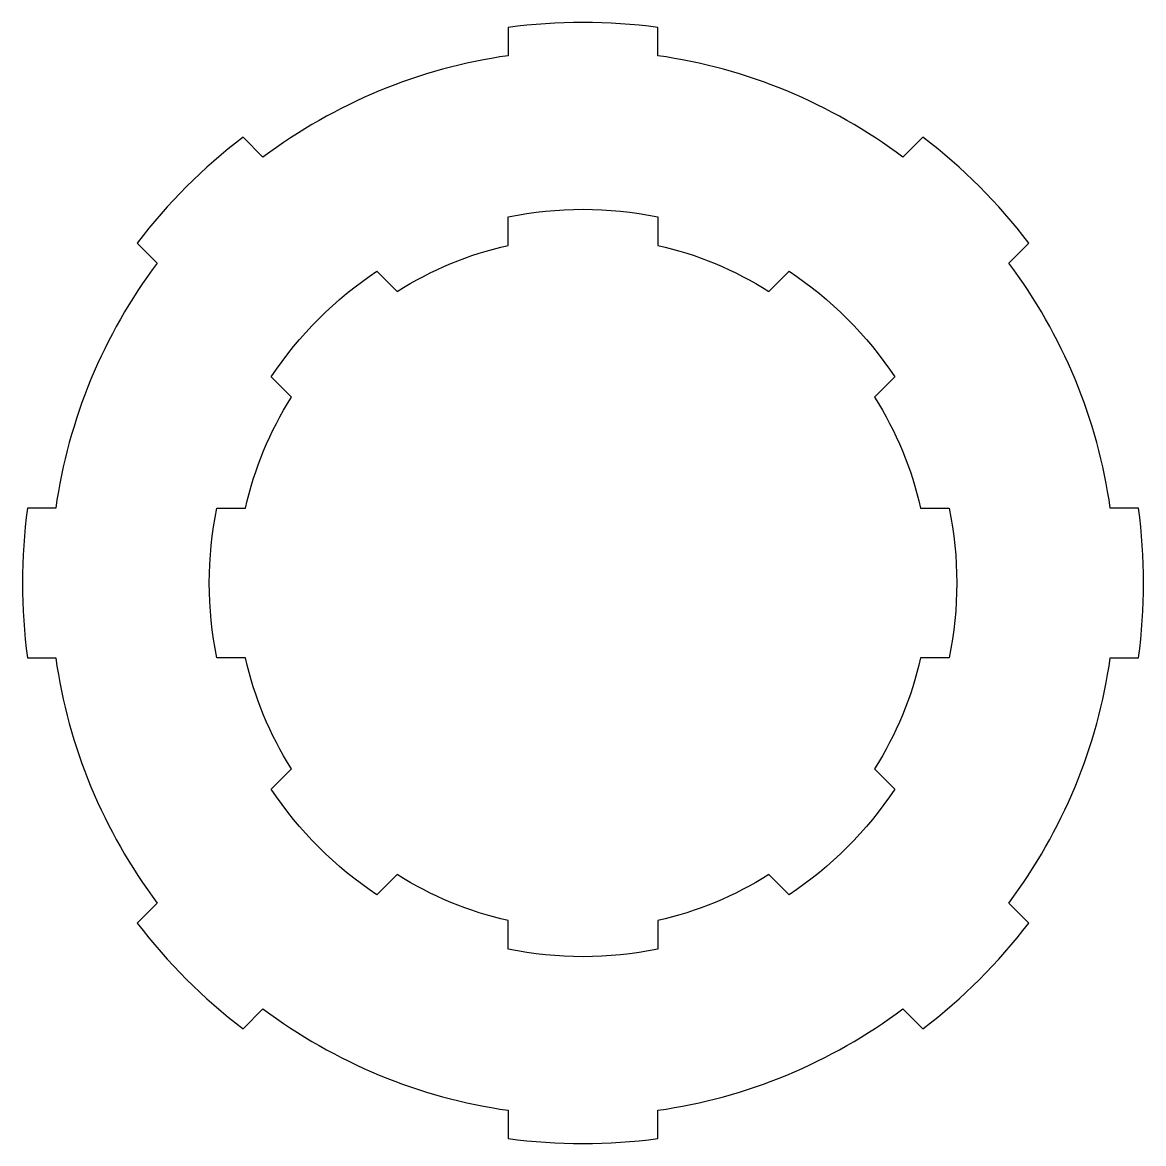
# Model space of a CAD drawing. Header units: millimetres. Extents: x -11.4 to 18.6, y -14.9 to 15.1.
import ezdxf

# ---------------------------------------------------------------- set-up
doc = ezdxf.new("R2010")
doc.units = ezdxf.units.MM
doc.layers.get('0').update_dxf_attribs({"linetype": 'CONTINUOUS'})

msp = doc.modelspace()

# ---------------------------------------------------------------- linework, layer by layer
for points in [[(5.621, 14.93, 0.066966), (1.621, 14.93), (1.621, 14.173, 0.126612), (-4.942, 11.455), (-5.477, 11.99, 0.066966), (-8.305, 9.161), (-7.77, 8.626, 0.126612), (-10.488, 2.064), (-11.245, 2.064, 0.066966), (-11.245, -1.936), (-10.488, -1.936, 0.126612), (-7.77, -8.499), (-8.305, -9.034, 0.066966), (-5.477, -11.862), (-4.942, -11.327, 0.126612), (1.621, -14.045), (1.621, -14.802, 0.066966), (5.621, -14.802), (5.621, -14.045, 0.126612), (12.183, -11.327), (12.718, -11.862, 0.066966), (15.547, -9.034), (15.012, -8.499, 0.126612), (17.73, -1.936), (18.487, -1.936, 0.066966), (18.487, 2.064), (17.73, 2.064, 0.126612), (15.012, 8.626), (15.547, 9.161, 0.066966), (12.718, 11.99), (12.183, 11.455, 0.126612), (5.621, 14.173)], [(11.421, -4.908), (11.963, -5.45, -0.101021), (9.135, -8.279), (8.593, -7.736, -0.087604), (5.621, -8.967), (5.621, -9.734, -0.101021), (1.621, -9.734), (1.621, -8.967, -0.087604), (-1.351, -7.736), (-1.893, -8.279, -0.101021), (-4.722, -5.45), (-4.179, -4.908, -0.087604), (-5.41, -1.936), (-6.177, -1.936, -0.101021), (-6.177, 2.064), (-5.41, 2.064, -0.087604), (-4.179, 5.036), (-4.722, 5.578, -0.101021), (-1.893, 8.406), (-1.351, 7.864, -0.087604), (1.621, 9.095), (1.621, 9.862, -0.101021), (5.621, 9.862), (5.621, 9.095, -0.087604), (8.593, 7.864), (9.135, 8.406, -0.101021), (11.963, 5.578), (11.421, 5.036, -0.087604), (12.652, 2.064), (13.419, 2.064, -0.101021), (13.419, -1.936), (12.652, -1.936, -0.087604)]]:
    msp.add_lwpolyline(points, format="xyb", close=True)

doc.saveas('drawing.dxf')
